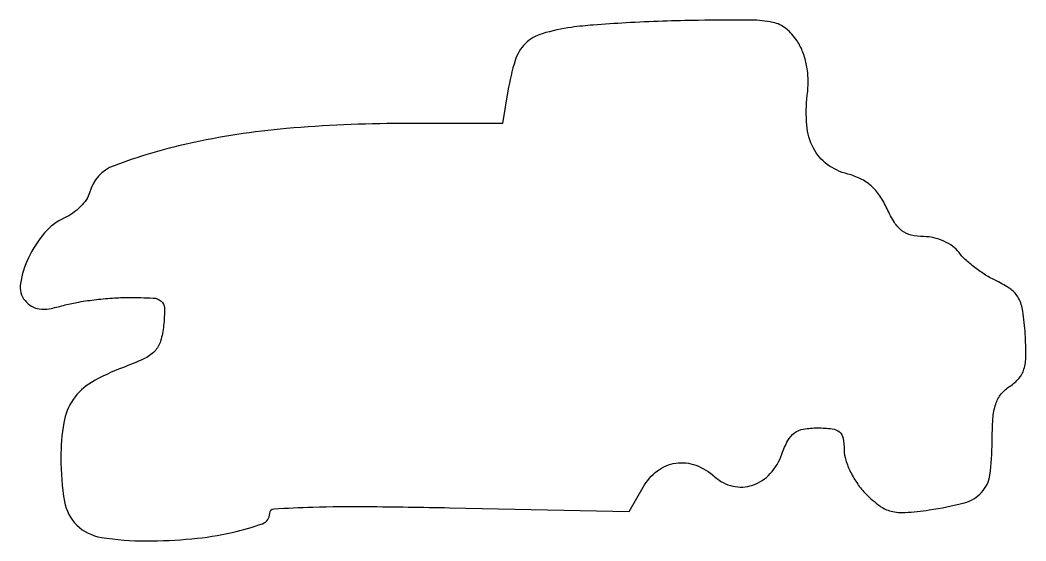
# Model space of a CAD drawing. Extents: x 0 to 116, y 0 to 60.
import ezdxf

# ---------------------------------------------------------------- set-up
doc = ezdxf.new("R2010")
doc.units = 0

msp = doc.modelspace()

# ---------------------------------------------------------------- linework, layer by layer
msp.add_lwpolyline([(63.680338, 59.062689, 0.036661), (60.292476, 58.335505, 0.125894), (58.372464, 57.197095, 0.122006), (57.201708, 55.254206, 0.03346), (56.371566, 51.75), (55.744384, 48), (44.122192, 47.996805, 0.021672), (30.93173, 47.421185, 0.032942), (19.596537, 45.675475, 0.035099), (11.110626, 43.153921, 0.24366), (8.299221, 40.036219, -0.088488), (7.945504, 39.269608, -0.043969), (7.256467, 38.446043, -0.041799), (6.369314, 37.694743, -0.047936), (5.407638, 37.139871, 0.109976), (3.135441, 35.424705, 0.065471), (1.285573, 32.566244, 0.069952), (0.356458, 29.604059, 0.217586), (0.889801, 27.632782, 0.084724), (1.648379, 26.982044, 0.104434), (2.527694, 26.679019, 0.075105), (3.674045, 26.709028, 0.025806), (5.295506, 27.08475, -0.026709), (6.825045, 27.436264, -0.01281), (8.818343, 27.731145, -0.01266), (10.919536, 27.93334, -0.017655), (12.806757, 28, -0.011614), (15.591903, 27.935295, -0.159246), (16.525737, 27.581347, -0.225344), (16.905123, 26.79471, -0.025725), (16.813358, 24.772351, -0.048452), (16.460563, 22.972992, -0.120866), (15.786532, 21.825247, -0.091435), (14.531484, 20.935185, -0.020472), (12.098019, 19.924747, 0.044023), (8.513978, 18.234762, 0.111208), (6.416941, 16.280744, 0.108966), (5.335672, 13.590075, 0.041282), (5, 9.531377, 0.041922), (5.419422, 4.53781, 0.159414), (6.856074, 1.803407, 0.155105), (9.658385, 0.40413, 0.039067), (14.806704, 0.005577, 0.022563), (20.07001, 0.2476, 0.032134), (24.692795, 0.971415, 0.032286), (28.168871, 1.986468, 0.31541), (29, 3.172933, -0.397756), (29.493664, 3.695316, -0.006333), (33.935621, 3.890219, -0.010035), (40.171426, 3.959521, -0.00302), (49.656325, 3.81727), (70.31265, 3.382682), (71.906325, 6.185018, -0.100821), (73.541039, 8.05622, -0.127516), (75.651161, 8.9437, -0.12537), (77.954334, 8.701024, -0.095576), (80.130965, 7.381479, 0.128627), (82.209027, 6.300369, 0.138447), (84.488233, 6.417346, 0.127449), (86.508577, 7.74088, 0.10081), (87.848054, 9.993972, -0.038536), (88.525518, 11.542246, -0.112634), (89.284026, 12.41793, -0.116248), (90.332086, 12.862526, -0.042461), (91.94798, 13, -0.028975), (93.606249, 12.903823, -0.14584), (94.450248, 12.541494, -0.174787), (94.874707, 11.816349, -0.045906), (95, 10.454545, 0.077229), (95.179641, 9.298441, 0.038227), (95.738416, 7.918402, 0.036773), (96.551733, 6.544978, 0.044337), (97.513756, 5.395335, 0.036212), (99.080195, 4.040728, 0.098712), (100.397628, 3.414335, 0.079654), (102.018472, 3.271218, 0.018203), (104.763756, 3.566934, 0.028414), (108.821575, 4.391691, 0.142579), (110.788171, 5.572081, 0.153424), (111.73681, 7.574149, 0.034519), (112, 11.381898, -0.016963), (112.09095, 14.061964, -0.060501), (112.412316, 15.744753, -0.092744), (113.034911, 16.899415, -0.083462), (114.053091, 17.801083, 0.076066), (115.078486, 18.682593, 0.106474), (115.652468, 19.741496, 0.069699), (115.87623, 21.269574, 0.017656), (115.803091, 23.783727, 0.019883), (115.525954, 26.434955, 0.087955), (115.035203, 27.918957, 0.114079), (114.132246, 28.944314, 0.044859), (112.5, 29.904969, -0.028505), (111.255611, 30.583639, -0.02284), (109.997406, 31.448047, -0.023393), (108.905165, 32.357635, -0.052889), (108.193296, 33.162872, 0.082165), (107.487909, 33.872766, 0.050186), (106.462962, 34.465524, 0.048338), (105.286249, 34.865223, 0.057776), (104.123763, 35, -0.058412), (102.697831, 35.167154, -0.105257), (101.639146, 35.66961, -0.090232), (100.773562, 36.621489, -0.034612), (99.930467, 38.206776, 0.044796), (99.103808, 39.68771, 0.062279), (98.099811, 40.825417, 0.064878), (96.881169, 41.648049, 0.054265), (95.417232, 42.192034, -0.096511), (93.053895, 43.304019, -0.116641), (91.466404, 45.164631, -0.097545), (90.704452, 47.817937, -0.051479), (90.765318, 51.257259, 0.034592), (90.85677, 53.034752, 0.042165), (90.687132, 54.691577, 0.045228), (90.260776, 56.192875, 0.053285), (89.587201, 57.507259, 0.077464), (88.305049, 58.926598, 0.119758), (86.819214, 59.631801, 0.049948), (84.342118, 59.892708, 0.004716), (78.226947, 59.866387, 0.005432), (74.14945, 59.766059, 0.004932), (69.941515, 59.575186, 0.004941), (66.180204, 59.330068, 0.015798)], format="xyb", close=True)

doc.saveas('drawing.dxf')
